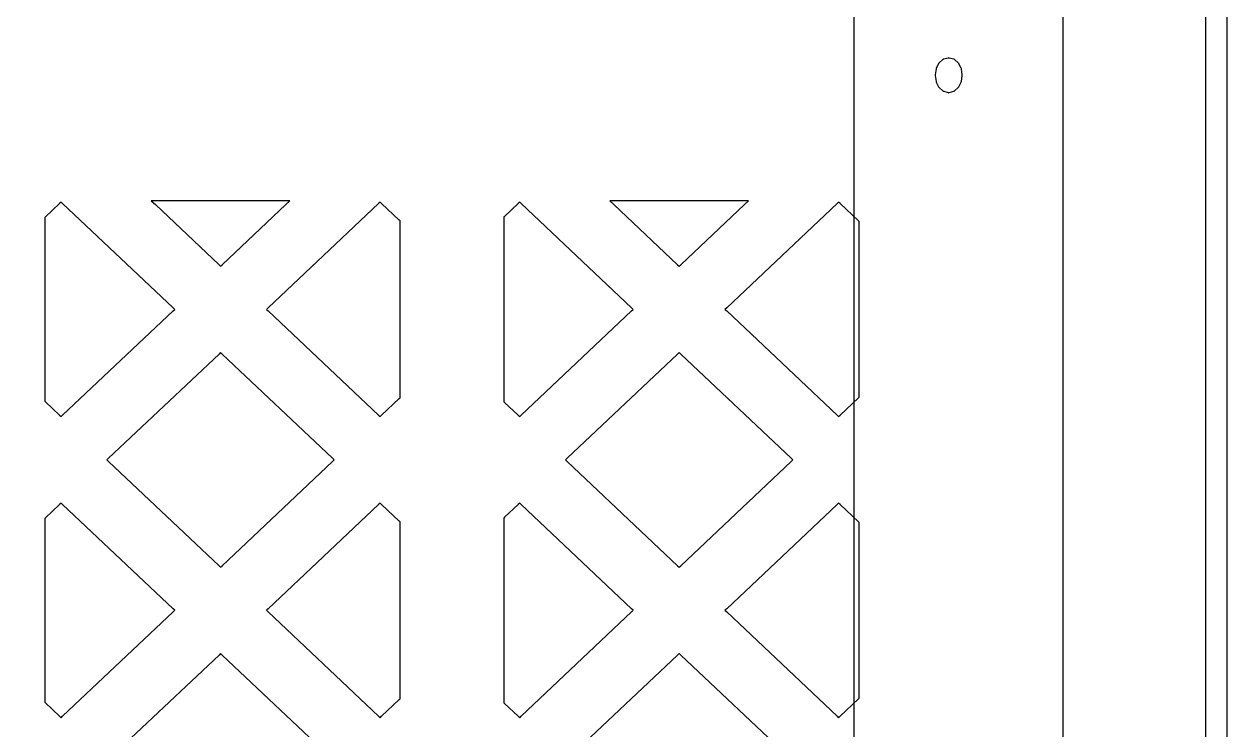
# Model space of a CAD drawing. Header units: centimetres. Extents: x -11.9 to 11.9, y -8.3 to 8.3.
# Drawn here: x 4.8 to 11.91, y -5.26 to -1.09 of the extents above; entities that cross this region are included whole.
import ezdxf

# ---------------------------------------------------------------- set-up
doc = ezdxf.new("R2010")
doc.units = ezdxf.units.CM
doc.header["$MEASUREMENT"] = 0
doc.layers.add('Layer 1', color=7, linetype='Continuous')

msp = doc.modelspace()

# ---------------------------------------------------------------- linework, layer by layer
at = {"layer": 'Layer 1', "color": 254, "lineweight": 25}
for points, knots in [([(11.9108, 8.34678), (11.9108, 8.34678), (11.89757, 8.34678), (11.89757, 8.34678), (11.89757, 8.34678), (11.89757, 8.34678), (0.00868, 8.34678), (0.00868, 8.34678), (0.00868, 8.34678), (0.00868, 8.34678), (-0.00868, 8.34678), (-0.00868, 8.34678), (-0.00868, 8.34678), (-0.00868, 8.34678), (-11.89757, 8.34678), (-11.89757, 8.34678), (-11.89757, 8.34678), (-11.89757, 8.34678), (-11.9108, 8.34678), (-11.9108, 8.34678), (-11.9108, 8.34678), (-11.9108, 8.34678), (-11.9108, 8.33355), (-11.9108, 8.33355), (-11.9108, 8.33355), (-11.9108, 8.33355), (-11.9108, -8.3352), (-11.9108, -8.3352), (-11.9108, -8.3352), (-11.9108, -8.3352), (-11.9108, -8.34843), (-11.9108, -8.34843), (-11.9108, -8.34843), (-11.9108, -8.34843), (-11.89757, -8.34843), (-11.89757, -8.34843), (-11.89757, -8.34843), (-11.89757, -8.34843), (-0.00868, -8.34843), (-0.00868, -8.34843), (-0.00868, -8.34843), (-0.00868, -8.34843), (0.00868, -8.34843), (0.00868, -8.34843), (0.00868, -8.34843), (0.00868, -8.34843), (11.89757, -8.34843), (11.89757, -8.34843), (11.89757, -8.34843), (11.89757, -8.34843), (11.9108, -8.34843), (11.9108, -8.34843), (11.9108, -8.34843), (11.9108, -8.34843), (11.9108, -8.3352), (11.9108, -8.3352), (11.9108, -8.3352), (11.9108, -8.3352), (11.9108, 8.33355), (11.9108, 8.33355), (11.9108, 8.33355), (11.9108, 8.33355), (11.9108, 8.34678), (11.9108, 8.34678)], [0, 0, 0, 0, 0.0588235, 0.0588235, 0.0588235, 0.0588235, 0.1176471, 0.1176471, 0.1176471, 0.1176471, 0.1764706, 0.1764706, 0.1764706, 0.1764706, 0.2352941, 0.2352941, 0.2352941, 0.2352941, 0.2941176, 0.2941176, 0.2941176, 0.2941176, 0.3529412, 0.3529412, 0.3529412, 0.3529412, 0.4117647, 0.4117647, 0.4117647, 0.4117647, 0.4705882, 0.4705882, 0.4705882, 0.4705882, 0.5294118, 0.5294118, 0.5294118, 0.5294118, 0.5882353, 0.5882353, 0.5882353, 0.5882353, 0.6470588, 0.6470588, 0.6470588, 0.6470588, 0.7058824, 0.7058824, 0.7058824, 0.7058824, 0.7647059, 0.7647059, 0.7647059, 0.7647059, 0.8235294, 0.8235294, 0.8235294, 0.8235294, 0.8823529, 0.8823529, 0.8823529, 0.8823529, 1, 1, 1, 1]), ([(-0.0734, 8.3484), (-0.0734, 8.3484), (-0.0734, 8.33517), (-0.0734, 8.33517), (-0.0734, 8.33517), (-0.0734, 8.33517), (-0.0734, -8.33358), (-0.0734, -8.33358), (-0.0734, -8.33358), (-0.0734, -8.33358), (-0.0734, -8.34681), (-0.0734, -8.34681), (-0.0734, -8.34681), (-0.0734, -8.34681), (-0.06017, -8.34681), (-0.06017, -8.34681), (-0.06017, -8.34681), (-0.06017, -8.34681), (11.77167, -8.34681), (11.77167, -8.34681), (11.77167, -8.34681), (11.77167, -8.34681), (11.7849, -8.34681), (11.7849, -8.34681), (11.7849, -8.34681), (11.7849, -8.34681), (11.7849, -8.33358), (11.7849, -8.33358), (11.7849, -8.33358), (11.7849, -8.33358), (11.7849, 8.33517), (11.7849, 8.33517), (11.7849, 8.33517), (11.7849, 8.33517), (11.7849, 8.3484), (11.7849, 8.3484), (11.7849, 8.3484), (11.7849, 8.3484), (11.77167, 8.3484), (11.77167, 8.3484), (11.77167, 8.3484), (11.77167, 8.3484), (-0.06017, 8.3484), (-0.06017, 8.3484), (-0.06017, 8.3484), (-0.06017, 8.3484), (-0.0734, 8.3484), (-0.0734, 8.3484)], [0, 0, 0, 0, 0.0769231, 0.0769231, 0.0769231, 0.0769231, 0.1538462, 0.1538462, 0.1538462, 0.1538462, 0.2307692, 0.2307692, 0.2307692, 0.2307692, 0.3076923, 0.3076923, 0.3076923, 0.3076923, 0.3846154, 0.3846154, 0.3846154, 0.3846154, 0.4615385, 0.4615385, 0.4615385, 0.4615385, 0.5384615, 0.5384615, 0.5384615, 0.5384615, 0.6153846, 0.6153846, 0.6153846, 0.6153846, 0.6923077, 0.6923077, 0.6923077, 0.6923077, 0.7692308, 0.7692308, 0.7692308, 0.7692308, 0.8461538, 0.8461538, 0.8461538, 0.8461538, 1, 1, 1, 1]), ([(9.70897, -0.93844), (9.70897, -0.93844), (9.70897, -0.95167), (9.70897, -0.95167), (9.70897, -0.95167), (9.70897, -0.95167), (9.70732, -0.95167), (9.70732, -0.95167), (9.70732, -0.95167), (9.70732, -0.95167), (9.70732, -6.96433), (9.70732, -6.96433), (9.70732, -6.96433), (9.70732, -6.96433), (9.70732, -6.97756), (9.70732, -6.97756), (9.70732, -6.97756), (9.70732, -6.97756), (9.69409, -6.97756), (9.69409, -6.97756), (9.69409, -6.97756), (9.69409, -6.97756), (9.61968, -6.97756), (9.61968, -6.97756), (9.61968, -6.97756), (9.61968, -6.97756), (9.61968, -6.97921), (9.61968, -6.97921), (9.61968, -6.97921), (9.61968, -6.97921), (9.60645, -6.97921), (9.60645, -6.97921), (9.60645, -6.97921), (9.60645, -6.97921), (7.53278, -6.97921), (7.53278, -6.97921), (7.53278, -6.97921), (7.53278, -6.97921), (7.51955, -6.97921), (7.51955, -6.97921), (7.51955, -6.97921), (7.51955, -6.97921), (7.51955, -6.97756), (7.51955, -6.97756), (7.51955, -6.97756), (7.51955, -6.97756), (7.03917, -6.97756), (7.03917, -6.97756), (7.03917, -6.97756), (7.03917, -6.97756), (7.03917, -6.97921), (7.03917, -6.97921), (7.03917, -6.97921), (7.03917, -6.97921), (7.02594, -6.97921), (7.02594, -6.97921), (7.02594, -6.97921), (7.02594, -6.97921), (4.95227, -6.97921), (4.95227, -6.97921), (4.95227, -6.97921), (4.95227, -6.97921), (4.93904, -6.97921), (4.93904, -6.97921), (4.93904, -6.97921), (4.93904, -6.97921), (4.93904, -6.97756), (4.93904, -6.97756), (4.93904, -6.97756), (4.93904, -6.97756), (2.19481, -6.97756), (2.19481, -6.97756), (2.19481, -6.97756), (2.19481, -6.97756), (2.18158, -6.97756), (2.18158, -6.97756), (2.18158, -6.97756), (2.18158, -6.97756), (2.18158, -6.96433), (2.18158, -6.96433), (2.18158, -6.96433), (2.18158, -6.96433), (2.18158, 1.38327), (2.18158, 1.38327), (2.18158, 1.38327), (2.18158, 1.38327), (2.18158, 1.3965), (2.18158, 1.3965), (2.18158, 1.3965), (2.18158, 1.3965), (2.19481, 1.3965), (2.19481, 1.3965), (2.19481, 1.3965), (2.19481, 1.3965), (2.2006, 1.3965), (2.2006, 1.3965), (2.2006, 1.3965), (2.2006, 1.3965), (2.2006, 3.82074), (2.2006, 3.82074), (2.2006, 3.82074), (2.2006, 3.82074), (2.18076, 5.94485), (2.18076, 5.94485), (2.18076, 5.94485), (2.18076, 5.94485), (2.18076, 5.95146), (2.18076, 5.95146), (2.18076, 5.95146), (2.18076, 5.95146), (2.18572, 5.95559), (2.18572, 5.95559), (2.18572, 5.95559), (2.18572, 5.95559), (2.2808, 6.02835), (2.2808, 6.02835), (2.2808, 6.02835), (2.2808, 6.02835), (2.28163, 6.02835), (2.28163, 6.02835), (2.28163, 6.02835), (3.06619, 6.60058), (4.42306, 6.97754), (5.96513, 6.97754), (5.96513, 6.97754), (7.50719, 6.97754), (8.86325, 6.60057), (9.6478, 6.02835), (9.6478, 6.02835), (9.6478, 6.02835), (9.65359, 6.02422), (9.65359, 6.02422), (9.65359, 6.02422), (9.65359, 6.02422), (9.65359, 6.01761), (9.65359, 6.01761), (9.65359, 6.01761), (9.65359, 6.01761), (9.70899, -0.93845), (9.70899, -0.93845), (9.70899, -0.93845), (9.70899, -0.93845), (9.70897, -0.93844), (9.70897, -0.93844)], [0, 0, 0, 0, 0.027027, 0.027027, 0.027027, 0.027027, 0.0540541, 0.0540541, 0.0540541, 0.0540541, 0.0810811, 0.0810811, 0.0810811, 0.0810811, 0.1081081, 0.1081081, 0.1081081, 0.1081081, 0.1351351, 0.1351351, 0.1351351, 0.1351351, 0.1621622, 0.1621622, 0.1621622, 0.1621622, 0.1891892, 0.1891892, 0.1891892, 0.1891892, 0.2162162, 0.2162162, 0.2162162, 0.2162162, 0.2432432, 0.2432432, 0.2432432, 0.2432432, 0.2702703, 0.2702703, 0.2702703, 0.2702703, 0.2972973, 0.2972973, 0.2972973, 0.2972973, 0.3243243, 0.3243243, 0.3243243, 0.3243243, 0.3513514, 0.3513514, 0.3513514, 0.3513514, 0.3783784, 0.3783784, 0.3783784, 0.3783784, 0.4054054, 0.4054054, 0.4054054, 0.4054054, 0.4324324, 0.4324324, 0.4324324, 0.4324324, 0.4594595, 0.4594595, 0.4594595, 0.4594595, 0.4864865, 0.4864865, 0.4864865, 0.4864865, 0.5135135, 0.5135135, 0.5135135, 0.5135135, 0.5405405, 0.5405405, 0.5405405, 0.5405405, 0.5675676, 0.5675676, 0.5675676, 0.5675676, 0.5945946, 0.5945946, 0.5945946, 0.5945946, 0.6216216, 0.6216216, 0.6216216, 0.6216216, 0.6486486, 0.6486486, 0.6486486, 0.6486486, 0.6756757, 0.6756757, 0.6756757, 0.6756757, 0.7027027, 0.7027027, 0.7027027, 0.7027027, 0.7297297, 0.7297297, 0.7297297, 0.7297297, 0.7567568, 0.7567568, 0.7567568, 0.7567568, 0.7837838, 0.7837838, 0.7837838, 0.7837838, 0.8108108, 0.8108108, 0.8108108, 0.8108108, 0.8378378, 0.8378378, 0.8378378, 0.8378378, 0.8648649, 0.8648649, 0.8648649, 0.8648649, 0.8918919, 0.8918919, 0.8918919, 0.8918919, 0.9189189, 0.9189189, 0.9189189, 0.9189189, 0.9459459, 0.9459459, 0.9459459, 0.9459459, 1, 1, 1, 1])]:
    msp.add_open_spline(points, degree=3, knots=knots, dxfattribs=at)
at = {"layer": 'Layer 1', "color": 17, "lineweight": 25}
for points, knots in [([(1.00413, 7.5884), (1.00413, 7.5884), (1.00413, 7.57517), (1.00413, 7.57517), (1.00413, 7.57517), (1.00413, 7.57517), (1.00413, -7.60116), (1.00413, -7.60116), (1.00413, -7.60116), (1.00413, -7.60116), (1.00413, -7.61439), (1.00413, -7.61439), (1.00413, -7.61439), (1.00413, -7.61439), (1.01736, -7.61439), (1.01736, -7.61439), (1.01736, -7.61439), (1.01736, -7.61439), (10.92766, -7.61439), (10.92766, -7.61439), (10.92766, -7.61439), (10.92766, -7.61439), (10.94089, -7.61439), (10.94089, -7.61439), (10.94089, -7.61439), (10.94089, -7.61439), (10.94089, -7.60116), (10.94089, -7.60116), (10.94089, -7.60116), (10.94089, -7.60116), (10.94089, 7.57517), (10.94089, 7.57517), (10.94089, 7.57517), (10.94089, 7.57517), (10.94089, 7.5884), (10.94089, 7.5884), (10.94089, 7.5884), (10.94089, 7.5884), (10.92766, 7.5884), (10.92766, 7.5884), (10.92766, 7.5884), (10.92766, 7.5884), (1.01736, 7.5884), (1.01736, 7.5884), (1.01736, 7.5884), (1.01736, 7.5884), (1.00413, 7.5884), (1.00413, 7.5884)], [0, 0, 0, 0, 0.0769231, 0.0769231, 0.0769231, 0.0769231, 0.1538462, 0.1538462, 0.1538462, 0.1538462, 0.2307692, 0.2307692, 0.2307692, 0.2307692, 0.3076923, 0.3076923, 0.3076923, 0.3076923, 0.3846154, 0.3846154, 0.3846154, 0.3846154, 0.4615385, 0.4615385, 0.4615385, 0.4615385, 0.5384615, 0.5384615, 0.5384615, 0.5384615, 0.6153846, 0.6153846, 0.6153846, 0.6153846, 0.6923077, 0.6923077, 0.6923077, 0.6923077, 0.7692308, 0.7692308, 0.7692308, 0.7692308, 0.8461538, 0.8461538, 0.8461538, 0.8461538, 1, 1, 1, 1]), ([(10.2662, -1.28837), (10.2662, -1.28837), (10.26951, -1.2892), (10.26951, -1.2892), (10.26951, -1.2892), (10.26951, -1.2892), (10.29597, -1.29581), (10.29597, -1.29581), (10.29597, -1.29581), (10.29597, -1.29581), (10.29845, -1.29664), (10.29845, -1.29664), (10.29845, -1.29664), (10.29845, -1.29664), (10.30093, -1.29829), (10.30093, -1.29829), (10.30093, -1.29829), (10.30093, -1.29829), (10.32243, -1.31813), (10.32243, -1.31813), (10.32243, -1.31813), (10.32243, -1.31813), (10.32491, -1.31978), (10.32491, -1.31978), (10.32491, -1.31978), (10.32491, -1.31978), (10.32574, -1.32143), (10.32574, -1.32143), (10.32574, -1.32143), (10.32574, -1.32143), (10.3398, -1.35037), (10.3398, -1.35037), (10.3398, -1.35037), (10.3398, -1.35037), (10.34063, -1.35202), (10.34063, -1.35202), (10.34063, -1.35202), (10.34063, -1.35202), (10.34146, -1.35367), (10.34146, -1.35367), (10.34146, -1.35367), (10.34146, -1.35367), (10.34642, -1.38922), (10.34642, -1.38922), (10.34642, -1.38922), (10.34642, -1.38922), (10.34642, -1.39087), (10.34642, -1.39087), (10.34642, -1.39087), (10.34642, -1.39087), (10.34642, -1.39252), (10.34642, -1.39252), (10.34642, -1.39252), (10.34642, -1.39252), (10.34146, -1.42807), (10.34146, -1.42807), (10.34146, -1.42807), (10.34146, -1.42807), (10.34063, -1.42972), (10.34063, -1.42972), (10.34063, -1.42972), (10.34063, -1.42972), (10.3398, -1.4322), (10.3398, -1.4322), (10.3398, -1.4322), (10.3398, -1.4322), (10.32574, -1.46031), (10.32574, -1.46031), (10.32574, -1.46031), (10.32574, -1.46031), (10.32491, -1.46196), (10.32491, -1.46196), (10.32491, -1.46196), (10.32491, -1.46196), (10.32243, -1.46361), (10.32243, -1.46361), (10.32243, -1.46361), (10.32243, -1.46361), (10.30093, -1.48345), (10.30093, -1.48345), (10.30093, -1.48345), (10.30093, -1.48345), (10.29845, -1.48593), (10.29845, -1.48593), (10.29845, -1.48593), (10.29845, -1.48593), (10.29597, -1.48593), (10.29597, -1.48593), (10.29597, -1.48593), (10.29597, -1.48593), (10.26951, -1.49337), (10.26951, -1.49337), (10.26951, -1.49337), (10.26951, -1.49337), (10.2662, -1.4942), (10.2662, -1.4942), (10.2662, -1.4942), (10.2662, -1.4942), (10.26289, -1.49337), (10.26289, -1.49337), (10.26289, -1.49337), (10.26289, -1.49337), (10.23726, -1.48593), (10.23726, -1.48593), (10.23726, -1.48593), (10.23726, -1.48593), (10.23395, -1.48593), (10.23395, -1.48593), (10.23395, -1.48593), (10.23395, -1.48593), (10.23147, -1.48345), (10.23147, -1.48345), (10.23147, -1.48345), (10.23147, -1.48345), (10.20997, -1.46361), (10.20997, -1.46361), (10.20997, -1.46361), (10.20997, -1.46361), (10.20832, -1.46196), (10.20832, -1.46196), (10.20832, -1.46196), (10.20832, -1.46196), (10.20667, -1.46031), (10.20667, -1.46031), (10.20667, -1.46031), (10.20667, -1.46031), (10.19261, -1.4322), (10.19261, -1.4322), (10.19261, -1.4322), (10.19261, -1.4322), (10.19178, -1.42972), (10.19178, -1.42972), (10.19178, -1.42972), (10.19178, -1.42972), (10.19178, -1.42807), (10.19178, -1.42807), (10.19178, -1.42807), (10.19178, -1.42807), (10.18599, -1.39252), (10.18599, -1.39252), (10.18599, -1.39252), (10.18599, -1.39252), (10.18599, -1.39087), (10.18599, -1.39087), (10.18599, -1.39087), (10.18599, -1.39087), (10.18599, -1.38922), (10.18599, -1.38922), (10.18599, -1.38922), (10.18599, -1.38922), (10.19178, -1.35367), (10.19178, -1.35367), (10.19178, -1.35367), (10.19178, -1.35367), (10.19178, -1.35202), (10.19178, -1.35202), (10.19178, -1.35202), (10.19178, -1.35202), (10.19261, -1.35037), (10.19261, -1.35037), (10.19261, -1.35037), (10.19261, -1.35037), (10.20667, -1.32143), (10.20667, -1.32143), (10.20667, -1.32143), (10.20667, -1.32143), (10.20832, -1.31978), (10.20832, -1.31978), (10.20832, -1.31978), (10.20832, -1.31978), (10.20997, -1.31813), (10.20997, -1.31813), (10.20997, -1.31813), (10.20997, -1.31813), (10.23147, -1.29829), (10.23147, -1.29829), (10.23147, -1.29829), (10.23147, -1.29829), (10.23395, -1.29664), (10.23395, -1.29664), (10.23395, -1.29664), (10.23395, -1.29664), (10.23726, -1.29581), (10.23726, -1.29581), (10.23726, -1.29581), (10.23726, -1.29581), (10.26289, -1.2892), (10.26289, -1.2892), (10.26289, -1.2892), (10.26289, -1.2892), (10.2662, -1.28837), (10.2662, -1.28837)], [0, 0, 0, 0, 0.0204082, 0.0204082, 0.0204082, 0.0204082, 0.0408163, 0.0408163, 0.0408163, 0.0408163, 0.0612245, 0.0612245, 0.0612245, 0.0612245, 0.0816327, 0.0816327, 0.0816327, 0.0816327, 0.1020408, 0.1020408, 0.1020408, 0.1020408, 0.122449, 0.122449, 0.122449, 0.122449, 0.1428571, 0.1428571, 0.1428571, 0.1428571, 0.1632653, 0.1632653, 0.1632653, 0.1632653, 0.1836735, 0.1836735, 0.1836735, 0.1836735, 0.2040816, 0.2040816, 0.2040816, 0.2040816, 0.2244898, 0.2244898, 0.2244898, 0.2244898, 0.244898, 0.244898, 0.244898, 0.244898, 0.2653061, 0.2653061, 0.2653061, 0.2653061, 0.2857143, 0.2857143, 0.2857143, 0.2857143, 0.3061224, 0.3061224, 0.3061224, 0.3061224, 0.3265306, 0.3265306, 0.3265306, 0.3265306, 0.3469388, 0.3469388, 0.3469388, 0.3469388, 0.3673469, 0.3673469, 0.3673469, 0.3673469, 0.3877551, 0.3877551, 0.3877551, 0.3877551, 0.4081633, 0.4081633, 0.4081633, 0.4081633, 0.4285714, 0.4285714, 0.4285714, 0.4285714, 0.4489796, 0.4489796, 0.4489796, 0.4489796, 0.4693878, 0.4693878, 0.4693878, 0.4693878, 0.4897959, 0.4897959, 0.4897959, 0.4897959, 0.5102041, 0.5102041, 0.5102041, 0.5102041, 0.5306122, 0.5306122, 0.5306122, 0.5306122, 0.5510204, 0.5510204, 0.5510204, 0.5510204, 0.5714286, 0.5714286, 0.5714286, 0.5714286, 0.5918367, 0.5918367, 0.5918367, 0.5918367, 0.6122449, 0.6122449, 0.6122449, 0.6122449, 0.6326531, 0.6326531, 0.6326531, 0.6326531, 0.6530612, 0.6530612, 0.6530612, 0.6530612, 0.6734694, 0.6734694, 0.6734694, 0.6734694, 0.6938776, 0.6938776, 0.6938776, 0.6938776, 0.7142857, 0.7142857, 0.7142857, 0.7142857, 0.7346939, 0.7346939, 0.7346939, 0.7346939, 0.755102, 0.755102, 0.755102, 0.755102, 0.7755102, 0.7755102, 0.7755102, 0.7755102, 0.7959184, 0.7959184, 0.7959184, 0.7959184, 0.8163265, 0.8163265, 0.8163265, 0.8163265, 0.8367347, 0.8367347, 0.8367347, 0.8367347, 0.8571429, 0.8571429, 0.8571429, 0.8571429, 0.877551, 0.877551, 0.877551, 0.877551, 0.8979592, 0.8979592, 0.8979592, 0.8979592, 0.9183673, 0.9183673, 0.9183673, 0.9183673, 0.9387755, 0.9387755, 0.9387755, 0.9387755, 0.9591837, 0.9591837, 0.9591837, 0.9591837, 1, 1, 1, 1]), ([(5.01919, -2.14165), (5.01919, -2.14165), (5.02829, -2.14992), (5.02829, -2.14992), (5.02829, -2.14992), (5.02829, -2.14992), (5.68148, -2.7659), (5.68148, -2.7659), (5.68148, -2.7659), (5.68148, -2.7659), (5.6914, -2.77582), (5.6914, -2.77582), (5.6914, -2.77582), (5.6914, -2.77582), (5.68148, -2.78492), (5.68148, -2.78492), (5.68148, -2.78492), (5.68148, -2.78492), (5.02829, -3.40173), (5.02829, -3.40173), (5.02829, -3.40173), (5.02829, -3.40173), (5.01919, -3.41), (5.01919, -3.41), (5.01919, -3.41), (5.01919, -3.41), (5.01009, -3.40173), (5.01009, -3.40173), (5.01009, -3.40173), (5.01009, -3.40173), (4.92658, -3.32235), (4.92658, -3.32235), (4.92658, -3.32235), (4.92658, -3.32235), (4.92245, -3.31904), (4.92245, -3.31904), (4.92245, -3.31904), (4.92245, -3.31904), (4.92245, -3.31325), (4.92245, -3.31325), (4.92245, -3.31325), (4.92245, -3.31325), (4.92245, -2.23838), (4.92245, -2.23838), (4.92245, -2.23838), (4.92245, -2.23838), (4.92245, -2.23259), (4.92245, -2.23259), (4.92245, -2.23259), (4.92245, -2.23259), (4.92658, -2.22846), (4.92658, -2.22846), (4.92658, -2.22846), (4.92658, -2.22846), (5.01009, -2.14991), (5.01009, -2.14991), (5.01009, -2.14991), (5.01009, -2.14991), (5.01919, -2.14164), (5.01919, -2.14164), (5.01919, -2.14164), (5.01919, -2.14164), (5.01919, -2.14165), (5.01919, -2.14165)], [0, 0, 0, 0, 0.0588235, 0.0588235, 0.0588235, 0.0588235, 0.1176471, 0.1176471, 0.1176471, 0.1176471, 0.1764706, 0.1764706, 0.1764706, 0.1764706, 0.2352941, 0.2352941, 0.2352941, 0.2352941, 0.2941176, 0.2941176, 0.2941176, 0.2941176, 0.3529412, 0.3529412, 0.3529412, 0.3529412, 0.4117647, 0.4117647, 0.4117647, 0.4117647, 0.4705882, 0.4705882, 0.4705882, 0.4705882, 0.5294118, 0.5294118, 0.5294118, 0.5294118, 0.5882353, 0.5882353, 0.5882353, 0.5882353, 0.6470588, 0.6470588, 0.6470588, 0.6470588, 0.7058824, 0.7058824, 0.7058824, 0.7058824, 0.7647059, 0.7647059, 0.7647059, 0.7647059, 0.8235294, 0.8235294, 0.8235294, 0.8235294, 0.8823529, 0.8823529, 0.8823529, 0.8823529, 1, 1, 1, 1]), ([(5.55249, -2.13338), (5.55249, -2.13338), (5.58556, -2.13338), (5.58556, -2.13338), (5.58556, -2.13338), (5.58556, -2.13338), (6.3388, -2.13338), (6.3388, -2.13338), (6.3388, -2.13338), (6.3388, -2.13338), (6.37187, -2.13338), (6.37187, -2.13338), (6.37187, -2.13338), (6.37187, -2.13338), (6.34789, -2.1557), (6.34789, -2.1557), (6.34789, -2.1557), (6.34789, -2.1557), (5.97086, -2.51123), (5.97086, -2.51123), (5.97086, -2.51123), (5.97086, -2.51123), (5.96176, -2.52033), (5.96176, -2.52033), (5.96176, -2.52033), (5.96176, -2.52033), (5.95266, -2.51123), (5.95266, -2.51123), (5.95266, -2.51123), (5.95266, -2.51123), (5.57646, -2.1557), (5.57646, -2.1557), (5.57646, -2.1557), (5.57646, -2.1557), (5.55248, -2.13338), (5.55248, -2.13338), (5.55248, -2.13338), (5.55248, -2.13338), (5.55249, -2.13338), (5.55249, -2.13338)], [0, 0, 0, 0, 0.0909091, 0.0909091, 0.0909091, 0.0909091, 0.1818182, 0.1818182, 0.1818182, 0.1818182, 0.2727273, 0.2727273, 0.2727273, 0.2727273, 0.3636364, 0.3636364, 0.3636364, 0.3636364, 0.4545455, 0.4545455, 0.4545455, 0.4545455, 0.5454545, 0.5454545, 0.5454545, 0.5454545, 0.6363636, 0.6363636, 0.6363636, 0.6363636, 0.7272727, 0.7272727, 0.7272727, 0.7272727, 0.8181818, 0.8181818, 0.8181818, 0.8181818, 1, 1, 1, 1]), ([(6.90434, -2.14165), (6.90434, -2.14165), (6.91344, -2.14992), (6.91344, -2.14992), (6.91344, -2.14992), (6.91344, -2.14992), (7.01845, -2.24831), (7.01845, -2.24831), (7.01845, -2.24831), (7.01845, -2.24831), (7.02258, -2.25244), (7.02258, -2.25244), (7.02258, -2.25244), (7.02258, -2.25244), (7.02258, -2.25823), (7.02258, -2.25823), (7.02258, -2.25823), (7.02258, -2.25823), (7.02258, -3.29341), (7.02258, -3.29341), (7.02258, -3.29341), (7.02258, -3.29341), (7.02258, -3.29837), (7.02258, -3.29837), (7.02258, -3.29837), (7.02258, -3.29837), (7.01845, -3.3025), (7.01845, -3.3025), (7.01845, -3.3025), (7.01845, -3.3025), (6.91344, -3.40172), (6.91344, -3.40172), (6.91344, -3.40172), (6.91344, -3.40172), (6.90434, -3.40999), (6.90434, -3.40999), (6.90434, -3.40999), (6.90434, -3.40999), (6.89524, -3.40172), (6.89524, -3.40172), (6.89524, -3.40172), (6.89524, -3.40172), (6.24288, -2.78491), (6.24288, -2.78491), (6.24288, -2.78491), (6.24288, -2.78491), (6.23296, -2.77581), (6.23296, -2.77581), (6.23296, -2.77581), (6.23296, -2.77581), (6.24288, -2.76589), (6.24288, -2.76589), (6.24288, -2.76589), (6.24288, -2.76589), (6.89524, -2.14991), (6.89524, -2.14991), (6.89524, -2.14991), (6.89524, -2.14991), (6.90434, -2.14164), (6.90434, -2.14164), (6.90434, -2.14164), (6.90434, -2.14164), (6.90434, -2.14165), (6.90434, -2.14165)], [0, 0, 0, 0, 0.0588235, 0.0588235, 0.0588235, 0.0588235, 0.1176471, 0.1176471, 0.1176471, 0.1176471, 0.1764706, 0.1764706, 0.1764706, 0.1764706, 0.2352941, 0.2352941, 0.2352941, 0.2352941, 0.2941176, 0.2941176, 0.2941176, 0.2941176, 0.3529412, 0.3529412, 0.3529412, 0.3529412, 0.4117647, 0.4117647, 0.4117647, 0.4117647, 0.4705882, 0.4705882, 0.4705882, 0.4705882, 0.5294118, 0.5294118, 0.5294118, 0.5294118, 0.5882353, 0.5882353, 0.5882353, 0.5882353, 0.6470588, 0.6470588, 0.6470588, 0.6470588, 0.7058824, 0.7058824, 0.7058824, 0.7058824, 0.7647059, 0.7647059, 0.7647059, 0.7647059, 0.8235294, 0.8235294, 0.8235294, 0.8235294, 0.8823529, 0.8823529, 0.8823529, 0.8823529, 1, 1, 1, 1]), ([(7.73034, -2.14165), (7.73034, -2.14165), (7.73944, -2.14992), (7.73944, -2.14992), (7.73944, -2.14992), (7.73944, -2.14992), (8.3918, -2.7659), (8.3918, -2.7659), (8.3918, -2.7659), (8.3918, -2.7659), (8.40172, -2.77582), (8.40172, -2.77582), (8.40172, -2.77582), (8.40172, -2.77582), (8.3918, -2.78492), (8.3918, -2.78492), (8.3918, -2.78492), (8.3918, -2.78492), (7.73944, -3.40173), (7.73944, -3.40173), (7.73944, -3.40173), (7.73944, -3.40173), (7.73034, -3.41), (7.73034, -3.41), (7.73034, -3.41), (7.73034, -3.41), (7.72124, -3.40173), (7.72124, -3.40173), (7.72124, -3.40173), (7.72124, -3.40173), (7.64104, -3.32566), (7.64104, -3.32566), (7.64104, -3.32566), (7.64104, -3.32566), (7.63691, -3.32153), (7.63691, -3.32153), (7.63691, -3.32153), (7.63691, -3.32153), (7.63691, -3.31574), (7.63691, -3.31574), (7.63691, -3.31574), (7.63691, -3.31574), (7.63691, -2.23508), (7.63691, -2.23508), (7.63691, -2.23508), (7.63691, -2.23508), (7.63691, -2.22929), (7.63691, -2.22929), (7.63691, -2.22929), (7.63691, -2.22929), (7.64104, -2.22598), (7.64104, -2.22598), (7.64104, -2.22598), (7.64104, -2.22598), (7.72124, -2.14991), (7.72124, -2.14991), (7.72124, -2.14991), (7.72124, -2.14991), (7.73034, -2.14164), (7.73034, -2.14164), (7.73034, -2.14164), (7.73034, -2.14164), (7.73034, -2.14165), (7.73034, -2.14165)], [0, 0, 0, 0, 0.0588235, 0.0588235, 0.0588235, 0.0588235, 0.1176471, 0.1176471, 0.1176471, 0.1176471, 0.1764706, 0.1764706, 0.1764706, 0.1764706, 0.2352941, 0.2352941, 0.2352941, 0.2352941, 0.2941176, 0.2941176, 0.2941176, 0.2941176, 0.3529412, 0.3529412, 0.3529412, 0.3529412, 0.4117647, 0.4117647, 0.4117647, 0.4117647, 0.4705882, 0.4705882, 0.4705882, 0.4705882, 0.5294118, 0.5294118, 0.5294118, 0.5294118, 0.5882353, 0.5882353, 0.5882353, 0.5882353, 0.6470588, 0.6470588, 0.6470588, 0.6470588, 0.7058824, 0.7058824, 0.7058824, 0.7058824, 0.7647059, 0.7647059, 0.7647059, 0.7647059, 0.8235294, 0.8235294, 0.8235294, 0.8235294, 0.8823529, 0.8823529, 0.8823529, 0.8823529, 1, 1, 1, 1]), ([(8.26281, -2.13338), (8.26281, -2.13338), (8.29588, -2.13338), (8.29588, -2.13338), (8.29588, -2.13338), (8.29588, -2.13338), (9.04912, -2.13338), (9.04912, -2.13338), (9.04912, -2.13338), (9.04912, -2.13338), (9.08302, -2.13338), (9.08302, -2.13338), (9.08302, -2.13338), (9.08302, -2.13338), (9.05822, -2.1557), (9.05822, -2.1557), (9.05822, -2.1557), (9.05822, -2.1557), (8.68202, -2.51123), (8.68202, -2.51123), (8.68202, -2.51123), (8.68202, -2.51123), (8.67292, -2.52033), (8.67292, -2.52033), (8.67292, -2.52033), (8.67292, -2.52033), (8.66382, -2.51123), (8.66382, -2.51123), (8.66382, -2.51123), (8.66382, -2.51123), (8.28679, -2.1557), (8.28679, -2.1557), (8.28679, -2.1557), (8.28679, -2.1557), (8.26281, -2.13338), (8.26281, -2.13338)], [0, 0, 0, 0, 0.1, 0.1, 0.1, 0.1, 0.2, 0.2, 0.2, 0.2, 0.3, 0.3, 0.3, 0.3, 0.4, 0.4, 0.4, 0.4, 0.5, 0.5, 0.5, 0.5, 0.6, 0.6, 0.6, 0.6, 0.7, 0.7, 0.7, 0.7, 0.8, 0.8, 0.8, 0.8, 1, 1, 1, 1]), ([(9.61549, -2.14165), (9.61549, -2.14165), (9.62459, -2.14992), (9.62459, -2.14992), (9.62459, -2.14992), (9.62459, -2.14992), (9.7329, -2.25245), (9.7329, -2.25245), (9.7329, -2.25245), (9.7329, -2.25245), (9.73703, -2.25576), (9.73703, -2.25576), (9.73703, -2.25576), (9.73703, -2.25576), (9.73703, -2.26155), (9.73703, -2.26155), (9.73703, -2.26155), (9.73703, -2.26155), (9.73703, -3.28929), (9.73703, -3.28929), (9.73703, -3.28929), (9.73703, -3.28929), (9.73703, -3.29508), (9.73703, -3.29508), (9.73703, -3.29508), (9.73703, -3.29508), (9.7329, -3.29921), (9.7329, -3.29921), (9.7329, -3.29921), (9.7329, -3.29921), (9.62459, -3.40174), (9.62459, -3.40174), (9.62459, -3.40174), (9.62459, -3.40174), (9.61549, -3.41001), (9.61549, -3.41001), (9.61549, -3.41001), (9.61549, -3.41001), (9.60639, -3.40174), (9.60639, -3.40174), (9.60639, -3.40174), (9.60639, -3.40174), (8.95403, -2.78493), (8.95403, -2.78493), (8.95403, -2.78493), (8.95403, -2.78493), (8.94328, -2.77583), (8.94328, -2.77583), (8.94328, -2.77583), (8.94328, -2.77583), (8.95403, -2.76591), (8.95403, -2.76591), (8.95403, -2.76591), (8.95403, -2.76591), (9.60639, -2.14993), (9.60639, -2.14993), (9.60639, -2.14993), (9.60639, -2.14993), (9.61549, -2.14166), (9.61549, -2.14166), (9.61549, -2.14166), (9.61549, -2.14166), (9.61549, -2.14165), (9.61549, -2.14165)], [0, 0, 0, 0, 0.0588235, 0.0588235, 0.0588235, 0.0588235, 0.1176471, 0.1176471, 0.1176471, 0.1176471, 0.1764706, 0.1764706, 0.1764706, 0.1764706, 0.2352941, 0.2352941, 0.2352941, 0.2352941, 0.2941176, 0.2941176, 0.2941176, 0.2941176, 0.3529412, 0.3529412, 0.3529412, 0.3529412, 0.4117647, 0.4117647, 0.4117647, 0.4117647, 0.4705882, 0.4705882, 0.4705882, 0.4705882, 0.5294118, 0.5294118, 0.5294118, 0.5294118, 0.5882353, 0.5882353, 0.5882353, 0.5882353, 0.6470588, 0.6470588, 0.6470588, 0.6470588, 0.7058824, 0.7058824, 0.7058824, 0.7058824, 0.7647059, 0.7647059, 0.7647059, 0.7647059, 0.8235294, 0.8235294, 0.8235294, 0.8235294, 0.8823529, 0.8823529, 0.8823529, 0.8823529, 1, 1, 1, 1]), ([(5.96176, -3.03131), (5.96176, -3.03131), (5.97086, -3.03958), (5.97086, -3.03958), (5.97086, -3.03958), (5.97086, -3.03958), (6.62405, -3.65556), (6.62405, -3.65556), (6.62405, -3.65556), (6.62405, -3.65556), (6.63397, -3.66548), (6.63397, -3.66548), (6.63397, -3.66548), (6.63397, -3.66548), (6.62405, -3.6754), (6.62405, -3.6754), (6.62405, -3.6754), (6.62405, -3.6754), (5.97086, -4.29138), (5.97086, -4.29138), (5.97086, -4.29138), (5.97086, -4.29138), (5.96176, -4.29965), (5.96176, -4.29965), (5.96176, -4.29965), (5.96176, -4.29965), (5.95266, -4.29138), (5.95266, -4.29138), (5.95266, -4.29138), (5.95266, -4.29138), (5.3003, -3.6754), (5.3003, -3.6754), (5.3003, -3.6754), (5.3003, -3.6754), (5.29038, -3.66548), (5.29038, -3.66548), (5.29038, -3.66548), (5.29038, -3.66548), (5.3003, -3.65556), (5.3003, -3.65556), (5.3003, -3.65556), (5.3003, -3.65556), (5.95266, -3.03958), (5.95266, -3.03958), (5.95266, -3.03958), (5.95266, -3.03958), (5.96176, -3.03131), (5.96176, -3.03131)], [0, 0, 0, 0, 0.0769231, 0.0769231, 0.0769231, 0.0769231, 0.1538462, 0.1538462, 0.1538462, 0.1538462, 0.2307692, 0.2307692, 0.2307692, 0.2307692, 0.3076923, 0.3076923, 0.3076923, 0.3076923, 0.3846154, 0.3846154, 0.3846154, 0.3846154, 0.4615385, 0.4615385, 0.4615385, 0.4615385, 0.5384615, 0.5384615, 0.5384615, 0.5384615, 0.6153846, 0.6153846, 0.6153846, 0.6153846, 0.6923077, 0.6923077, 0.6923077, 0.6923077, 0.7692308, 0.7692308, 0.7692308, 0.7692308, 0.8461538, 0.8461538, 0.8461538, 0.8461538, 1, 1, 1, 1]), ([(8.67292, -3.03131), (8.67292, -3.03131), (8.68202, -3.03958), (8.68202, -3.03958), (8.68202, -3.03958), (8.68202, -3.03958), (9.33438, -3.65556), (9.33438, -3.65556), (9.33438, -3.65556), (9.33438, -3.65556), (9.3443, -3.66548), (9.3443, -3.66548), (9.3443, -3.66548), (9.3443, -3.66548), (9.33438, -3.6754), (9.33438, -3.6754), (9.33438, -3.6754), (9.33438, -3.6754), (8.68202, -4.29138), (8.68202, -4.29138), (8.68202, -4.29138), (8.68202, -4.29138), (8.67292, -4.29965), (8.67292, -4.29965), (8.67292, -4.29965), (8.67292, -4.29965), (8.66382, -4.29138), (8.66382, -4.29138), (8.66382, -4.29138), (8.66382, -4.29138), (8.01146, -3.6754), (8.01146, -3.6754), (8.01146, -3.6754), (8.01146, -3.6754), (8.00071, -3.66548), (8.00071, -3.66548), (8.00071, -3.66548), (8.00071, -3.66548), (8.01146, -3.65556), (8.01146, -3.65556), (8.01146, -3.65556), (8.01146, -3.65556), (8.66382, -3.03958), (8.66382, -3.03958), (8.66382, -3.03958), (8.66382, -3.03958), (8.67292, -3.03131), (8.67292, -3.03131)], [0, 0, 0, 0, 0.0769231, 0.0769231, 0.0769231, 0.0769231, 0.1538462, 0.1538462, 0.1538462, 0.1538462, 0.2307692, 0.2307692, 0.2307692, 0.2307692, 0.3076923, 0.3076923, 0.3076923, 0.3076923, 0.3846154, 0.3846154, 0.3846154, 0.3846154, 0.4615385, 0.4615385, 0.4615385, 0.4615385, 0.5384615, 0.5384615, 0.5384615, 0.5384615, 0.6153846, 0.6153846, 0.6153846, 0.6153846, 0.6923077, 0.6923077, 0.6923077, 0.6923077, 0.7692308, 0.7692308, 0.7692308, 0.7692308, 0.8461538, 0.8461538, 0.8461538, 0.8461538, 1, 1, 1, 1]), ([(5.01919, -3.92097), (5.01919, -3.92097), (5.02829, -3.93007), (5.02829, -3.93007), (5.02829, -3.93007), (5.02829, -3.93007), (5.68148, -4.54605), (5.68148, -4.54605), (5.68148, -4.54605), (5.68148, -4.54605), (5.6914, -4.55515), (5.6914, -4.55515), (5.6914, -4.55515), (5.6914, -4.55515), (5.68148, -4.56507), (5.68148, -4.56507), (5.68148, -4.56507), (5.68148, -4.56507), (5.02829, -5.18105), (5.02829, -5.18105), (5.02829, -5.18105), (5.02829, -5.18105), (5.01919, -5.19015), (5.01919, -5.19015), (5.01919, -5.19015), (5.01919, -5.19015), (5.01009, -5.18105), (5.01009, -5.18105), (5.01009, -5.18105), (5.01009, -5.18105), (4.92658, -5.1025), (4.92658, -5.1025), (4.92658, -5.1025), (4.92658, -5.1025), (4.92245, -5.09837), (4.92245, -5.09837), (4.92245, -5.09837), (4.92245, -5.09837), (4.92245, -5.09258), (4.92245, -5.09258), (4.92245, -5.09258), (4.92245, -5.09258), (4.92245, -4.01854), (4.92245, -4.01854), (4.92245, -4.01854), (4.92245, -4.01854), (4.92245, -4.01275), (4.92245, -4.01275), (4.92245, -4.01275), (4.92245, -4.01275), (4.92658, -4.00862), (4.92658, -4.00862), (4.92658, -4.00862), (4.92658, -4.00862), (5.01009, -3.93007), (5.01009, -3.93007), (5.01009, -3.93007), (5.01009, -3.93007), (5.01919, -3.92097), (5.01919, -3.92097)], [0, 0, 0, 0, 0.0625, 0.0625, 0.0625, 0.0625, 0.125, 0.125, 0.125, 0.125, 0.1875, 0.1875, 0.1875, 0.1875, 0.25, 0.25, 0.25, 0.25, 0.3125, 0.3125, 0.3125, 0.3125, 0.375, 0.375, 0.375, 0.375, 0.4375, 0.4375, 0.4375, 0.4375, 0.5, 0.5, 0.5, 0.5, 0.5625, 0.5625, 0.5625, 0.5625, 0.625, 0.625, 0.625, 0.625, 0.6875, 0.6875, 0.6875, 0.6875, 0.75, 0.75, 0.75, 0.75, 0.8125, 0.8125, 0.8125, 0.8125, 0.875, 0.875, 0.875, 0.875, 1, 1, 1, 1]), ([(6.90434, -3.92097), (6.90434, -3.92097), (6.91344, -3.93007), (6.91344, -3.93007), (6.91344, -3.93007), (6.91344, -3.93007), (7.01845, -4.02846), (7.01845, -4.02846), (7.01845, -4.02846), (7.01845, -4.02846), (7.02258, -4.03259), (7.02258, -4.03259), (7.02258, -4.03259), (7.02258, -4.03259), (7.02258, -4.03838), (7.02258, -4.03838), (7.02258, -4.03838), (7.02258, -4.03838), (7.02258, -5.07274), (7.02258, -5.07274), (7.02258, -5.07274), (7.02258, -5.07274), (7.02258, -5.07853), (7.02258, -5.07853), (7.02258, -5.07853), (7.02258, -5.07853), (7.01845, -5.08266), (7.01845, -5.08266), (7.01845, -5.08266), (7.01845, -5.08266), (6.91344, -5.18105), (6.91344, -5.18105), (6.91344, -5.18105), (6.91344, -5.18105), (6.90434, -5.19015), (6.90434, -5.19015), (6.90434, -5.19015), (6.90434, -5.19015), (6.89524, -5.18105), (6.89524, -5.18105), (6.89524, -5.18105), (6.89524, -5.18105), (6.24288, -4.56507), (6.24288, -4.56507), (6.24288, -4.56507), (6.24288, -4.56507), (6.23296, -4.55515), (6.23296, -4.55515), (6.23296, -4.55515), (6.23296, -4.55515), (6.24288, -4.54605), (6.24288, -4.54605), (6.24288, -4.54605), (6.24288, -4.54605), (6.89524, -3.93007), (6.89524, -3.93007), (6.89524, -3.93007), (6.89524, -3.93007), (6.90434, -3.92097), (6.90434, -3.92097)], [0, 0, 0, 0, 0.0625, 0.0625, 0.0625, 0.0625, 0.125, 0.125, 0.125, 0.125, 0.1875, 0.1875, 0.1875, 0.1875, 0.25, 0.25, 0.25, 0.25, 0.3125, 0.3125, 0.3125, 0.3125, 0.375, 0.375, 0.375, 0.375, 0.4375, 0.4375, 0.4375, 0.4375, 0.5, 0.5, 0.5, 0.5, 0.5625, 0.5625, 0.5625, 0.5625, 0.625, 0.625, 0.625, 0.625, 0.6875, 0.6875, 0.6875, 0.6875, 0.75, 0.75, 0.75, 0.75, 0.8125, 0.8125, 0.8125, 0.8125, 0.875, 0.875, 0.875, 0.875, 1, 1, 1, 1]), ([(7.73034, -3.92097), (7.73034, -3.92097), (7.73944, -3.93007), (7.73944, -3.93007), (7.73944, -3.93007), (7.73944, -3.93007), (8.3918, -4.54605), (8.3918, -4.54605), (8.3918, -4.54605), (8.3918, -4.54605), (8.40172, -4.55515), (8.40172, -4.55515), (8.40172, -4.55515), (8.40172, -4.55515), (8.3918, -4.56507), (8.3918, -4.56507), (8.3918, -4.56507), (8.3918, -4.56507), (7.73944, -5.18105), (7.73944, -5.18105), (7.73944, -5.18105), (7.73944, -5.18105), (7.73034, -5.19015), (7.73034, -5.19015), (7.73034, -5.19015), (7.73034, -5.19015), (7.72124, -5.18105), (7.72124, -5.18105), (7.72124, -5.18105), (7.72124, -5.18105), (7.64104, -5.10581), (7.64104, -5.10581), (7.64104, -5.10581), (7.64104, -5.10581), (7.63691, -5.10168), (7.63691, -5.10168), (7.63691, -5.10168), (7.63691, -5.10168), (7.63691, -5.09589), (7.63691, -5.09589), (7.63691, -5.09589), (7.63691, -5.09589), (7.63691, -4.01523), (7.63691, -4.01523), (7.63691, -4.01523), (7.63691, -4.01523), (7.63691, -4.00944), (7.63691, -4.00944), (7.63691, -4.00944), (7.63691, -4.00944), (7.64104, -4.00531), (7.64104, -4.00531), (7.64104, -4.00531), (7.64104, -4.00531), (7.72124, -3.93007), (7.72124, -3.93007), (7.72124, -3.93007), (7.72124, -3.93007), (7.73034, -3.92097), (7.73034, -3.92097)], [0, 0, 0, 0, 0.0625, 0.0625, 0.0625, 0.0625, 0.125, 0.125, 0.125, 0.125, 0.1875, 0.1875, 0.1875, 0.1875, 0.25, 0.25, 0.25, 0.25, 0.3125, 0.3125, 0.3125, 0.3125, 0.375, 0.375, 0.375, 0.375, 0.4375, 0.4375, 0.4375, 0.4375, 0.5, 0.5, 0.5, 0.5, 0.5625, 0.5625, 0.5625, 0.5625, 0.625, 0.625, 0.625, 0.625, 0.6875, 0.6875, 0.6875, 0.6875, 0.75, 0.75, 0.75, 0.75, 0.8125, 0.8125, 0.8125, 0.8125, 0.875, 0.875, 0.875, 0.875, 1, 1, 1, 1]), ([(9.61549, -3.92097), (9.61549, -3.92097), (9.62459, -3.93007), (9.62459, -3.93007), (9.62459, -3.93007), (9.62459, -3.93007), (9.7329, -4.03177), (9.7329, -4.03177), (9.7329, -4.03177), (9.7329, -4.03177), (9.73703, -4.0359), (9.73703, -4.0359), (9.73703, -4.0359), (9.73703, -4.0359), (9.73703, -4.04169), (9.73703, -4.04169), (9.73703, -4.04169), (9.73703, -4.04169), (9.73703, -5.06943), (9.73703, -5.06943), (9.73703, -5.06943), (9.73703, -5.06943), (9.73703, -5.07522), (9.73703, -5.07522), (9.73703, -5.07522), (9.73703, -5.07522), (9.7329, -5.07935), (9.7329, -5.07935), (9.7329, -5.07935), (9.7329, -5.07935), (9.62459, -5.18105), (9.62459, -5.18105), (9.62459, -5.18105), (9.62459, -5.18105), (9.61549, -5.19015), (9.61549, -5.19015), (9.61549, -5.19015), (9.61549, -5.19015), (9.60639, -5.18105), (9.60639, -5.18105), (9.60639, -5.18105), (9.60639, -5.18105), (8.95403, -4.56507), (8.95403, -4.56507), (8.95403, -4.56507), (8.95403, -4.56507), (8.94328, -4.55515), (8.94328, -4.55515), (8.94328, -4.55515), (8.94328, -4.55515), (8.95403, -4.54605), (8.95403, -4.54605), (8.95403, -4.54605), (8.95403, -4.54605), (9.60639, -3.93007), (9.60639, -3.93007), (9.60639, -3.93007), (9.60639, -3.93007), (9.61549, -3.92097), (9.61549, -3.92097)], [0, 0, 0, 0, 0.0625, 0.0625, 0.0625, 0.0625, 0.125, 0.125, 0.125, 0.125, 0.1875, 0.1875, 0.1875, 0.1875, 0.25, 0.25, 0.25, 0.25, 0.3125, 0.3125, 0.3125, 0.3125, 0.375, 0.375, 0.375, 0.375, 0.4375, 0.4375, 0.4375, 0.4375, 0.5, 0.5, 0.5, 0.5, 0.5625, 0.5625, 0.5625, 0.5625, 0.625, 0.625, 0.625, 0.625, 0.6875, 0.6875, 0.6875, 0.6875, 0.75, 0.75, 0.75, 0.75, 0.8125, 0.8125, 0.8125, 0.8125, 0.875, 0.875, 0.875, 0.875, 1, 1, 1, 1]), ([(5.96176, -4.81146), (5.96176, -4.81146), (5.97086, -4.81973), (5.97086, -4.81973), (5.97086, -4.81973), (5.97086, -4.81973), (6.62405, -5.43571), (6.62405, -5.43571), (6.62405, -5.43571), (6.62405, -5.43571), (6.63397, -5.44563), (6.63397, -5.44563), (6.63397, -5.44563), (6.63397, -5.44563), (6.62405, -5.45473), (6.62405, -5.45473), (6.62405, -5.45473), (6.62405, -5.45473), (5.97086, -6.07154), (5.97086, -6.07154), (5.97086, -6.07154), (5.97086, -6.07154), (5.96176, -6.07981), (5.96176, -6.07981), (5.96176, -6.07981), (5.96176, -6.07981), (5.95266, -6.07154), (5.95266, -6.07154), (5.95266, -6.07154), (5.95266, -6.07154), (5.3003, -5.45473), (5.3003, -5.45473), (5.3003, -5.45473), (5.3003, -5.45473), (5.29038, -5.44563), (5.29038, -5.44563), (5.29038, -5.44563), (5.29038, -5.44563), (5.3003, -5.43571), (5.3003, -5.43571), (5.3003, -5.43571), (5.3003, -5.43571), (5.95266, -4.81973), (5.95266, -4.81973), (5.95266, -4.81973), (5.95266, -4.81973), (5.96176, -4.81146), (5.96176, -4.81146)], [0, 0, 0, 0, 0.0769231, 0.0769231, 0.0769231, 0.0769231, 0.1538462, 0.1538462, 0.1538462, 0.1538462, 0.2307692, 0.2307692, 0.2307692, 0.2307692, 0.3076923, 0.3076923, 0.3076923, 0.3076923, 0.3846154, 0.3846154, 0.3846154, 0.3846154, 0.4615385, 0.4615385, 0.4615385, 0.4615385, 0.5384615, 0.5384615, 0.5384615, 0.5384615, 0.6153846, 0.6153846, 0.6153846, 0.6153846, 0.6923077, 0.6923077, 0.6923077, 0.6923077, 0.7692308, 0.7692308, 0.7692308, 0.7692308, 0.8461538, 0.8461538, 0.8461538, 0.8461538, 1, 1, 1, 1]), ([(8.67292, -4.81146), (8.67292, -4.81146), (8.68202, -4.81973), (8.68202, -4.81973), (8.68202, -4.81973), (8.68202, -4.81973), (9.33438, -5.43571), (9.33438, -5.43571), (9.33438, -5.43571), (9.33438, -5.43571), (9.3443, -5.44563), (9.3443, -5.44563), (9.3443, -5.44563), (9.3443, -5.44563), (9.33438, -5.45473), (9.33438, -5.45473), (9.33438, -5.45473), (9.33438, -5.45473), (8.68202, -6.07154), (8.68202, -6.07154), (8.68202, -6.07154), (8.68202, -6.07154), (8.67292, -6.07981), (8.67292, -6.07981), (8.67292, -6.07981), (8.67292, -6.07981), (8.66382, -6.07154), (8.66382, -6.07154), (8.66382, -6.07154), (8.66382, -6.07154), (8.01146, -5.45473), (8.01146, -5.45473), (8.01146, -5.45473), (8.01146, -5.45473), (8.00071, -5.44563), (8.00071, -5.44563), (8.00071, -5.44563), (8.00071, -5.44563), (8.01146, -5.43571), (8.01146, -5.43571), (8.01146, -5.43571), (8.01146, -5.43571), (8.66382, -4.81973), (8.66382, -4.81973), (8.66382, -4.81973), (8.66382, -4.81973), (8.67292, -4.81146), (8.67292, -4.81146)], [0, 0, 0, 0, 0.0769231, 0.0769231, 0.0769231, 0.0769231, 0.1538462, 0.1538462, 0.1538462, 0.1538462, 0.2307692, 0.2307692, 0.2307692, 0.2307692, 0.3076923, 0.3076923, 0.3076923, 0.3076923, 0.3846154, 0.3846154, 0.3846154, 0.3846154, 0.4615385, 0.4615385, 0.4615385, 0.4615385, 0.5384615, 0.5384615, 0.5384615, 0.5384615, 0.6153846, 0.6153846, 0.6153846, 0.6153846, 0.6923077, 0.6923077, 0.6923077, 0.6923077, 0.7692308, 0.7692308, 0.7692308, 0.7692308, 0.8461538, 0.8461538, 0.8461538, 0.8461538, 1, 1, 1, 1])]:
    msp.add_open_spline(points, degree=3, knots=knots, dxfattribs=at)

doc.saveas('drawing.dxf')
